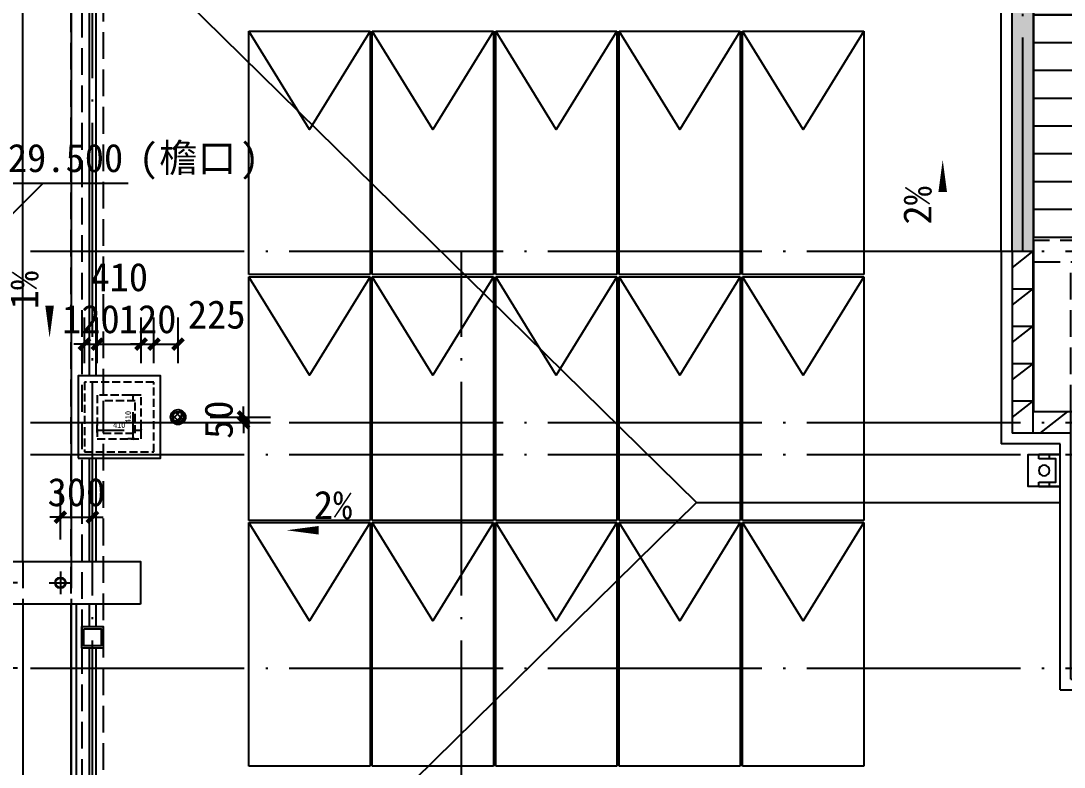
# Model space of a CAD drawing. Extents: x -46233 to 84150, y 109350 to 390860.
# Drawn here: x 7133 to 16890, y 340276 to 347255 of the extents above; entities that cross this region are included whole.
import ezdxf

# ---------------------------------------------------------------- set-up
doc = ezdxf.new("R2010")
doc.units = 0
doc.header["$LTSCALE"] = 1000
doc.header["$MEASUREMENT"] = 0
for name, pattern in [('125-核心筒-RF$0$DASH', [0.35, 0.25, -0.1]), ('3#-轴线$1$DOTE', [2.42, 2, -0.2, 0.02, -0.2]), ('3#楼机房平面$0$DASH', [0.35, 0.25, -0.1]), ('DASH', [0.35, 0.25, -0.1])]:
    doc.linetypes.add(name, pattern=pattern)
doc.layers.get('Defpoints').update_dxf_attribs({"color": 4, "linetype": 'DASH'})
doc.layers.add('125-核心筒-RF$0$A-00-15-4#-PM-TF$0$00-装饰-剖', color=241, linetype='Continuous', lineweight=5)
doc.layers.add('125-核心筒-RF$0$A-00-15-4#-PM-TF$0$00-装饰-看', color=46, linetype='Continuous', lineweight=5)
for name, color, linetype in [('125-核心筒-RF$0$A-00-HX-113-wall-01Y$0$HRAL', 31, 'Continuous'), ('125-核心筒-RF$0$A-COLU-CONC-HATC', 204, 'Continuous'), ('125-核心筒-RF$0$A-DOOR', 51, 'Continuous'), ('125-核心筒-RF$0$A-FLOR-STRS', 51, 'Continuous'), ('125-核心筒-RF$0$A-ROOF', 241, 'Continuous'), ('125-核心筒-RF$0$A-WALL-BLOK', 131, 'Continuous'), ('125-核心筒-RF$0$A-WALL-CONC', 9, 'Continuous'), ('125-核心筒-RF$0$A-WALL-INSL', 241, 'Continuous'), ('125-核心筒-RF$0$D2C4-RF-LDT$0$A-DOOR', 51, 'Continuous'), ('125-核心筒-RF$0$EQUIP_消防', 7, 'Continuous'), ('125-核心筒-RF$0$EQUIP_灭火器', 7, 'Continuous'), ('125-核心筒-RF$0$P-FIRE-FH', 1, 'Continuous'), ('125-核心筒-RF$0$PIPE-消防', 1, 'Continuous'), ('3#-轴线$1$A-ANNO-DOTE', 10, '3#-轴线$1$DOTE'), ('3#楼机房平面$0$A-00-HX-113-wall-01Y$0$HRAL', 31, 'Continuous'), ('3#楼机房平面$0$A-COLU-STEL', 11, 'Continuous'), ('3#楼机房平面$0$A-DRAN-SYMB', 243, 'Continuous'), ('3#楼机房平面$0$A-FLOR-HRAL', 71, 'Continuous'), ('3#楼机房平面$0$A-FLOR-UNDR', 177, 'Continuous'), ('3#楼机房平面$0$A-ROOF', 241, 'Continuous'), ('A-ANNO-DIMS', 3, 'Continuous'), ('A-ANNO-LEVL', 3, 'Continuous'), ('A-ANNO-SYMB', 3, 'Continuous'), ('A-ANNO-TEXT', 255, 'Continuous'), ('A-DRAN-SYMB', 243, 'Continuous'), ('A-WALL-INSL', 241, 'Continuous'), ('GF-光伏组件', 3, 'Continuous')]:
    doc.layers.add(name, color=color, linetype=linetype)
doc.styles.add('3#楼机房平面$0$_TCH_DIM_T3', font='')
doc.styles.add('_TCH_DIM', font='')
doc.styles.add('_TCH_DIM_T3', font='')
doc.styles.get('3#楼机房平面$0$_TCH_DIM_T3').set_extended_font_data('SimSun')
doc.styles.get('_TCH_DIM').set_extended_font_data('SimSun')
doc.styles.get('_TCH_DIM_T3').set_extended_font_data('SimSun')
doc.dimstyles.new('3#楼机房平面$0$_TCH_ARCH&&20', dxfattribs={"dimtxt": 52.869198, "dimasz": 20, "dimexe": 50, "dimexo": 60, "dimgap": 20, "dimtad": 1, "dimdec": 0, "dimzin": 0, "dimdsep": 46, "dimtxsty": '3#楼机房平面$0$_TCH_DIM_T3', "dimblk": '3#楼机房平面$0$_ArchTick', "dimcen": 0.09, "dimclrt": 7, "dimazin": 2, "dimtfac": 1, "dimtdec": 0, "dimtix": 1, "dimtmove": 2, "dimatfit": 3, "dimfxl": 100, "dimtolj": 1, "dimtzin": 0, "dimarcsym": 0})
doc.dimstyles.new('_TCH_ARCH&&100', dxfattribs={"dimtxt": 264.345992, "dimasz": 100, "dimexe": 250, "dimexo": 300, "dimgap": 100, "dimtad": 1, "dimdec": 0, "dimzin": 0, "dimdsep": 46, "dimtxsty": '_TCH_DIM_T3', "dimblk": 'ARCHTICK', "dimcen": 0.09, "dimclrt": 7, "dimazin": 2, "dimtfac": 1, "dimtdec": 0, "dimtix": 1, "dimtmove": 2, "dimatfit": 3, "dimfxl": 100, "dimtolj": 1, "dimtzin": 0, "dimarcsym": 0})
pattern_1 = [(0, (0, 0), (0, 350), []), (37.875, (400, 0), (-169.615, 218.077), []), (90, (400, 0), (-450, 3e-14), [])]

# ---------------------------------------------------------------- blocks, each defined once
blk = doc.blocks.new('3#-轴线')
at = {"layer": '3#-轴线$1$A-ANNO-DOTE'}
for points in [[(0, -16100), (0, 5500)], [(8700, -3200), (8700, 5500)], [(-3000, -3200), (45757.3, -3200)], [(3450, -16100), (3450, -3200)], [(-3000, -4800), (45757.3, -4800)], [(-3000, -5100), (45757.3, -5100)], [(-3000, -7100), (45757.3, -7100)]]:
    blk.add_lwpolyline(points, dxfattribs=at)
blk = doc.blocks.new('125-核心筒-RF$0$2-4#标准层核心筒$0$$TwtSys$00000434')
for p, q in [((-0.5, 0.5), (-0.5, -0.5)), ((-0.5, -0.5), (0.5, 0.5)), ((0.5, 0.5), (-0.5, 0.5)), ((0.5, -0.5), (0.5, 0.5)), ((-0.5, -0.5), (0.5, -0.5))]:
    blk.add_line(p, q)
blk.add_solid([(0.5, -0.5), (0.5, 0.5), (-0.5, -0.5)])
blk = doc.blocks.new('125-核心筒-RF$0$A$C344D27CE')
at = {"linetype": 'ByBlock'}
blk.add_lwpolyline([(1050, 847.6), (50, 847.6)], dxfattribs=at)
at = {"layer": '125-核心筒-RF$0$D2C4-RF-LDT$0$A-DOOR', "linetype": 'ByBlock'}
for p, q in [((1070, 847.6), (30, 847.6)), ((1070, 697.6), (30, 697.6)), ((1070, 527.6), (30, 527.6)), ((1070, 357.6), (30, 357.6)), ((1070, 187.6), (30, 187.6))]:
    blk.add_line(p, q, dxfattribs=at)
for points in [[(30, 0), (0, 0), (0, 847.6), (30, 847.6)], [(1070, 0), (1100, 0), (1100, 847.6), (1070, 847.6)]]:
    blk.add_lwpolyline(points, close=True, dxfattribs=at)
for points in [[(30, 0), (30, 847.6)], [(1070, 847.6), (1070, 0)]]:
    blk.add_lwpolyline(points, dxfattribs=at)
blk = doc.blocks.new('125-核心筒-RF$0$$TwtSys$00000546')
h = blk.add_hatch()
h.set_pattern_fill('ANSI31', color=256, scale=200, style=0)
h.set_pattern_definition([(45, (-38543.802, -6670.83), (-17.67767, 17.67767), [])])
h.paths.add_polyline_path([(-64.9, 173.7), (64.9, 173.7), (64.9, 43.9), (-64.9, 43.9)])
for points in [[(0, 343.6), (-198.4, 0), (198.4, 0)], [(-64.9, 173.7), (64.9, 173.7), (64.9, 43.9), (-64.9, 43.9)]]:
    blk.add_lwpolyline(points, close=True)
blk = doc.blocks.new('125-核心筒-RF$0$$DorLib2D$00000009')
for p, q in [((0.4129, 0.9053), (0.4129, 0.0807)), ((0.4541, 0.9053), (0.4129, 0.9053)), ((0.4541, 0.0807), (0.4541, 0.9053)), ((0.4129, 0.7822), (0.378, 0.7822)), ((0.489, 0.7822), (0.4541, 0.7822)), ((0.4129, 0.6235), (0.378, 0.6235)), ((0.489, 0.6235), (0.4541, 0.6235)), ((-0.4941, 0.0807), (-0.4529, 0.0807)), ((-0.4941, -0.0018), (-0.4941, 0.0807)), ((-0.4529, 0.0807), (-0.4529, 0.0395)), ((-0.4529, 0.0395), (-0.4117, 0.0395)), ((-0.4117, 0.0395), (-0.4117, -0.0018)), ((0.4129, 0.0807), (0.4541, 0.0807)), ((0.4541, 0.0395), (0.4129, 0.0395)), ((0.4129, 0.0395), (0.4129, -0.0018)), ((0.4953, 0.0807), (0.4541, 0.0807)), ((0.4541, 0.0807), (0.4541, 0.0395)), ((0.4953, -0.0018), (0.4953, 0.0807)), ((-0.4941, -0.0018), (-0.4941, -0.0018)), ((-0.4117, -0.0018), (-0.4941, -0.0018)), ((0.4129, -0.0018), (0.4953, -0.0018)), ((0.4953, -0.0018), (0.4953, -0.0018))]:
    blk.add_line(p, q)
at = {"lineweight": 13}
for p, q in [((0.378, 0.7822), (0.378, 0.6235)), ((0.489, 0.7822), (0.489, 0.6235))]:
    blk.add_line(p, q, dxfattribs=at)
blk.add_arc((0.3716, 0.0817), 0.8246, 87.13397, 180.07167, dxfattribs=at)
blk = doc.blocks.new('125-核心筒-RF$0$$TCHSYS$WIN2D')
for p, q in [((-0.5, 0.5), (0.5, 0.5)), ((-0.5, 0.5), (-0.5, -0.5)), ((0.5, 0.5), (0.5, -0.5)), ((0.5, 0.1667), (-0.5, 0.1667)), ((0.5, -0.1667), (-0.5, -0.1667)), ((-0.5, -0.5), (0.5, -0.5))]:
    blk.add_line(p, q)
blk = doc.blocks.new('125-核心筒-RF$0$$DorLib2D$00000116')
at = {"color": 0}
for p, q in [((-0.5, 0), (-0.1464, 0.3536)), ((0.5, 0), (0.1464, 0.3536))]:
    blk.add_line(p, q, dxfattribs=at)
for centre, start, end in [((-0.5, 0), 0, 45), ((0.5, 0), 135, 180)]:
    blk.add_arc(centre, 0.5, start, end, dxfattribs=at)
blk = doc.blocks.new('125-核心筒-RF$0$$ATTACHMENT$00000214')
h = blk.add_hatch()
h.set_pattern_fill('ANSI31', color=256, scale=200, style=0)
h.set_pattern_definition([(45, (-38543.802, -6842.639), (-17.67767, 17.67767), [])])
h.paths.add_polyline_path([(-64.9, 1.9), (64.9, 1.9), (64.9, -127.9), (-64.9, -127.9)])
for points in [[(0, 171.8), (-198.4, -171.8), (198.4, -171.8)], [(-64.9, 1.9), (64.9, 1.9), (64.9, -127.9), (-64.9, -127.9)]]:
    blk.add_lwpolyline(points, close=True)
blk = doc.blocks.new('125-核心筒-RF$0$$DorLib2D$00000001')
for p, q in [((0.45, 0.975), (0.5, 0.975)), ((0.45, 0), (0.45, 0.975)), ((0.5, 0), (0.5, 0.975)), ((0.5, 0), (0.45, 0))]:
    blk.add_line(p, q)
at = {"lineweight": 13}
blk.add_arc((0.475, 0), 0.975, 91.46928, 180, dxfattribs=at)
blk = doc.blocks.new('125-核心筒-RF')
at = {"layer": '125-核心筒-RF$0$A-COLU-CONC-HATC'}
for points in [[(2950, 5084.3), (3150, 5084.3), (3150, 5950), (2950, 6150)], [(3801, 5950), (3801, 6150), (2950, 6150), (3150, 5950)], [(3801, 5950), (3950, 5950), (3950, 6150), (3801, 6150)], [(5950, 6150), (4950, 6150), (4950, 5950), (5750, 5950)], [(5750, 5550), (5950, 5550), (5950, 6150), (5750, 5950)], [(5750, 3950), (5950, 3950), (5950, 5550), (5750, 5550)], [(3150, 2350), (3150, 5084.3), (2950, 5084.3), (2950, 2350)], [(5950, 3350), (5950, 3950), (5750, 3950), (5750, 3350)], [(3500, -1650), (3700, -1450), (3700, 650), (3500, 850)], [(5850, 650), (5850, 850), (3500, 850), (3700, 650)], [(5900, 650), (6100, 850), (5850, 850), (5850, 650)], [(5900, 650), (5900, 400), (6100, 400), (6100, 850)], [(6100, -1650), (6100, -600), (5900, -600), (5900, -1450)], [(3700, -1450), (3500, -1650), (6100, -1650), (5900, -1450)]]:
    blk.add_hatch(color=256, dxfattribs=at).paths.add_polyline_path(points)
h = blk.add_hatch(dxfattribs=at)
h.set_pattern_fill('空心砖', color=256, scale=100, style=0)
h.set_pattern_definition(pattern_1)
h.paths.add_polyline_path([(5950, 5650), (5950, 5450), (6550, 5450), (6750, 5650)])
h = blk.add_hatch(dxfattribs=at)
h.set_pattern_fill('空心砖', color=256, scale=100, style=0)
h.set_pattern_definition(pattern_1)
h.paths.add_polyline_path([(6550, 5450), (6550, 5350), (6750, 5350), (6750, 5650)])
h = blk.add_hatch(dxfattribs=at)
h.set_pattern_fill('空心砖', color=256, scale=100, style=0)
h.set_pattern_definition(pattern_1)
h.paths.add_polyline_path([(6750, 3750), (6750, 4050), (6550, 4050), (6550, 3950)])
h = blk.add_hatch(dxfattribs=at)
h.set_pattern_fill('空心砖', color=256, scale=100, style=0)
h.set_pattern_definition(pattern_1)
h.paths.add_polyline_path([(5950, 3950), (5950, 3750), (6750, 3750), (6550, 3950)])
h = blk.add_hatch(dxfattribs=at)
h.set_pattern_fill('空心砖', color=256, scale=100, style=0)
h.set_pattern_definition(pattern_1)
h.paths.add_polyline_path([(3150, 2350), (2950, 2350), (2950, 650), (3150, 850)])
h = blk.add_hatch(dxfattribs=at)
h.set_pattern_fill('空心砖', color=256, scale=100, style=0)
h.set_pattern_definition(pattern_1)
h.paths.add_polyline_path([(5750, 2350), (5750, 2150), (5950, 2150), (5950, 2350)])
h = blk.add_hatch(dxfattribs=at)
h.set_pattern_fill('空心砖', color=256, scale=100, style=0)
h.set_pattern_definition(pattern_1)
h.paths.add_polyline_path([(5950, 850), (5950, 1050), (5750, 1050), (5750, 850)])
h = blk.add_hatch(dxfattribs=at)
h.set_pattern_fill('空心砖', color=256, scale=100, style=0)
h.set_pattern_definition(pattern_1)
h.paths.add_polyline_path([(3500, 650), (3500, 850), (3150, 850), (2950, 650)])
at = {"layer": '125-核心筒-RF$0$A-00-15-4#-PM-TF$0$00-装饰-剖'}
for points in [[(3279.9, 7270), (3279.9, 7300), (3249.9, 7300), (3249.9, 7270)], [(3379.9, 7270), (3379.9, 7300), (3349.9, 7300), (3349.9, 7270)], [(3479.9, 7270), (3479.9, 7300), (3449.9, 7300), (3449.9, 7270)], [(3579.9, 7270), (3579.9, 7300), (3549.9, 7300), (3549.9, 7270)], [(3679.9, 7270), (3679.9, 7300), (3649.9, 7300), (3649.9, 7270)], [(3779.9, 7270), (3779.9, 7300), (3749.9, 7300), (3749.9, 7270)], [(3879.9, 7270), (3879.9, 7300), (3849.9, 7300), (3849.9, 7270)], [(3949.9, 7300), (3999.9, 7300), (3999.9, 7250), (3949.9, 7250)], [(4114.9, 7270), (4114.9, 7300), (4084.9, 7300), (4084.9, 7270)], [(4214.9, 7270), (4214.9, 7300), (4184.9, 7300), (4184.9, 7270)], [(4314.9, 7270), (4314.9, 7300), (4284.9, 7300), (4284.9, 7270)], [(4414.9, 7270), (4414.9, 7300), (4384.9, 7300), (4384.9, 7270)], [(4514.9, 7270), (4514.9, 7300), (4484.9, 7300), (4484.9, 7270)], [(4584.9, 7270), (4584.9, 7300), (4614.9, 7300), (4614.9, 7270)], [(4684.9, 7270), (4684.9, 7300), (4714.9, 7300), (4714.9, 7270)], [(4784.9, 7270), (4784.9, 7300), (4814.9, 7300), (4814.9, 7270)], [(4884.9, 7270), (4884.9, 7300), (4914.9, 7300), (4914.9, 7270)], [(4984.9, 7270), (4984.9, 7300), (5014.9, 7300), (5014.9, 7270)], [(5084.9, 7270), (5084.9, 7300), (5114.9, 7300), (5114.9, 7270)], [(5249.9, 7300), (5199.9, 7300), (5199.9, 7250), (5249.9, 7250)], [(5319.9, 7270), (5319.9, 7300), (5349.9, 7300), (5349.9, 7270)], [(5419.9, 7270), (5419.9, 7300), (5449.9, 7300), (5449.9, 7270)], [(5519.9, 7270), (5519.9, 7300), (5549.9, 7300), (5549.9, 7270)], [(5619.9, 7270), (5619.9, 7300), (5649.9, 7300), (5649.9, 7270)], [(5719.9, 7270), (5719.9, 7300), (5749.9, 7300), (5749.9, 7270)], [(5819.9, 7270), (5819.9, 7300), (5849.9, 7300), (5849.9, 7270)], [(5919.9, 7270), (5919.9, 7300), (5949.9, 7300), (5949.9, 7270)], [(2429.9, 6020), (2429.9, 6050), (2399.9, 6050), (2399.9, 6020)], [(7100, 6020), (7100, 6050), (7070, 6050), (7070, 6020)], [(2429.9, 5920), (2429.9, 5950), (2399.9, 5950), (2399.9, 5920)], [(7100, 5920), (7100, 5950), (7070, 5950), (7070, 5920)], [(2429.9, 5820), (2429.9, 5850), (2399.9, 5850), (2399.9, 5820)], [(7100, 5820), (7100, 5850), (7070, 5850), (7070, 5820)]]:
    blk.add_lwpolyline(points, close=True, dxfattribs=at)
at = {"layer": '125-核心筒-RF$0$A-00-15-4#-PM-TF$0$00-装饰-看', "color": 251}
for points in [[(5949.9, 7300), (3249.9, 7300)], [(5949.9, 7250), (3249.9, 7250)], [(2499.9, 5750), (2499.9, 7200), (7000, 7200), (7000, 5750)], [(2400, 6050), (2400, 5750)], [(2450, 6050), (2450, 5750)], [(7050, 6050), (7050, 5750)], [(7100, 6050), (7100, 5750)]]:
    blk.add_lwpolyline(points, dxfattribs=at)
at = {"layer": '125-核心筒-RF$0$A-00-HX-113-wall-01Y$0$HRAL'}
blk.add_lwpolyline([(6800, 7299.2), (6800, 7500), (6880, 7500), (6880, 7400), (7120, 7400), (7120, 7500), (7200, 7500), (7200, 7150), (7100, 7150)], dxfattribs=at)
at = {"layer": '125-核心筒-RF$0$A-DOOR'}
for p, q in [((6550, 4050), (6550, 5350)), ((6850, 4050), (6850, 5350)), ((5750, 2150), (5750, 1050)), ((6050, 2150), (6050, 1050))]:
    blk.add_line(p, q, dxfattribs=at)
at = {"layer": '125-核心筒-RF$0$A-FLOR-STRS'}
for p, q in [((5750, 5950), (3150, 5950)), ((3150, 5950), (3150, 4560)), ((5750, 4560), (5750, 5950)), ((4560, 4620), (4340, 4620)), ((4340, 4620), (4340, 2420)), ((4560, 2480), (4560, 4620)), ((3150, 4560), (3150, 2480)), ((4400, 4560), (3150, 4560)), ((3150, 4560), (5750, 4560)), ((4400, 4560), (4400, 2480)), ((4500, 4560), (4400, 4560)), ((4400, 4560), (4400, 2480)), ((4500, 2480), (4500, 4560)), ((4500, 4560), (5750, 4560)), ((4500, 2480), (4500, 4560)), ((5750, 2480), (5750, 4560)), ((4400, 4300), (3150, 4300)), ((4500, 4300), (5750, 4300)), ((4400, 4040), (3150, 4040)), ((4500, 4040), (5750, 4040)), ((4400, 3780), (3150, 3780)), ((4500, 3780), (5750, 3780)), ((4400, 3520), (3150, 3520)), ((4500, 3520), (5750, 3520)), ((4400, 3260), (3150, 3260)), ((4500, 3260), (5750, 3260)), ((4400, 3000), (3150, 3000)), ((4500, 3000), (5750, 3000)), ((4400, 2740), (3150, 2740)), ((4500, 2740), (5750, 2740)), ((4400, 2480), (3150, 2480)), ((4400, 2480), (5750, 2480)), ((4500, 2450), (4400, 2450)), ((4500, 2480), (5750, 2480)), ((4500, 2480), (4560, 2480)), ((5750, 2480), (5750, 2420)), ((4340, 2420), (4860, 2420)), ((4340, 2420), (4340, 850)), ((4340, 2420), (5750, 2420)), ((4600, 2420), (4600, 850)), ((4860, 2420), (4860, 850)), ((4340, 850), (4860, 850))]:
    blk.add_line(p, q, dxfattribs=at)
at = {"layer": '125-核心筒-RF$0$A-FLOR-STRS', "linetype": '125-核心筒-RF$0$DASH'}
blk.add_lwpolyline([(5750, 4580, 0.414214), (4560, 5770), (4340, 5770, 0.414214), (3150, 4580)], format="xyb", dxfattribs=at)
at = {"layer": '125-核心筒-RF$0$A-FLOR-STRS'}
blk.add_lwpolyline([(6050, 950), (6850, 950), (6850, 3650), (6050, 3650)], close=True, dxfattribs=at)
at = {"layer": '125-核心筒-RF$0$A-ROOF'}
blk.add_lwpolyline([(9369.1, 9405.6), (8469.1, 9405.6), (8469.1, 7305.6), (9369.1, 7305.6)], close=True, dxfattribs=at)
at = {"layer": '125-核心筒-RF$0$A-ROOF', "linetype": '125-核心筒-RF$0$DASH'}
for points in [[(5950, 5650), (8469.1, 9305.6)], [(6750, 5650), (9269.1, 9305.6)], [(6750, 3750), (9269.1, 7405.6)]]:
    blk.add_lwpolyline(points, dxfattribs=at)
for points in [[(9269.1, 7405.6), (8469.1, 7405.6), (8469.1, 9305.6), (9269.1, 9305.6)], [(9069.1, 7605.6), (8469.1, 7605.6), (8469.1, 9105.6), (9069.1, 9105.6)]]:
    blk.add_lwpolyline(points, close=True, dxfattribs=at)
at = {"layer": '125-核心筒-RF$0$A-WALL-BLOK'}
for p, q in [((3250, 7300), (2400, 7300)), ((2400, 7300), (2400, 6050)), ((3250, 7200), (3250, 7300)), ((5949.9, 7300), (7100, 7300)), ((5949.9, 7300), (5949.9, 7200)), ((7100, 7300), (7099.8, 6050)), ((3250, 7200), (2500, 7200)), ((2500, 7200), (2500, 6050)), ((5949.9, 7200), (6999.9, 7200)), ((6999.9, 7200), (6999.8, 6050)), ((2500, 6050), (2400, 6050)), ((7099.8, 6050), (6999.8, 6050)), ((3150, 5375.8), (3596.6, 5950)), ((3150, 5050), (3850, 5950)), ((5950, 5650), (6750, 5650)), ((6750, 5350), (6750, 5650)), ((5950, 5450), (6550, 5450)), ((6550, 5450), (6550, 5350)), ((6550, 5350), (6750, 5350)), ((6750, 4050), (6550, 4050)), ((6550, 4050), (6550, 3950)), ((6750, 3750), (6750, 4050)), ((5950, 3950), (6550, 3950)), ((5950, 3750), (6750, 3750)), ((5750, 3350), (5950, 3350)), ((2950, 2350), (2950, 650)), ((3150, 2350), (3150, 850)), ((5750, 2350), (5750, 2150)), ((5950, 2350), (5750, 2350)), ((5950, 2150), (5950, 2350)), ((5750, 2150), (5950, 2150)), ((5950, 1050), (5750, 1050)), ((5750, 1050), (5750, 850)), ((5950, 850), (5950, 1050)), ((3500, 850), (3150, 850)), ((3500, 650), (2950, 650))]:
    blk.add_line(p, q, dxfattribs=at)
at = {"layer": '125-核心筒-RF$0$A-WALL-CONC'}
for p, q in [((2950, 5084.3), (2950, 6150)), ((3801, 6150), (2950, 6150)), ((3950, 6150), (3801, 6150)), ((3950, 5950), (3950, 6150)), ((5950, 6150), (4950, 6150)), ((4950, 6150), (4950, 5950)), ((5950, 5550), (5950, 6150)), ((3150, 5084.3), (3150, 5950)), ((3801, 5950), (3150, 5950)), ((3801, 5950), (3950, 5950)), ((4950, 5950), (5750, 5950)), ((5750, 5550), (5750, 5950)), ((5750, 3950), (5750, 5550)), ((5950, 3950), (5950, 5550)), ((2950, 2350), (2950, 5084.3)), ((3150, 2350), (3150, 5084.3)), ((5750, 3350), (5750, 3950)), ((5950, 3350), (5950, 3950)), ((5750, 3350), (5950, 3350)), ((2950, 2350), (3150, 2350)), ((3500, -1650), (3500, 850)), ((5850, 850), (3500, 850)), ((6100, 850), (5850, 850)), ((6100, 400), (6100, 850)), ((3700, -1450), (3700, 650)), ((5850, 650), (3700, 650)), ((5900, 650), (5850, 650)), ((5900, 650), (5900, 400)), ((5900, 400), (6100, 400)), ((6100, -600), (5900, -600)), ((5900, -600), (5900, -1450)), ((6100, -1650), (6100, -600)), ((3700, -1450), (5900, -1450)), ((3500, -1650), (6100, -1650))]:
    blk.add_line(p, q, dxfattribs=at)
at = {"layer": '125-核心筒-RF$0$A-WALL-INSL'}
for p, q in [((2850, 5084.3), (2850, 6250)), ((3801, 6250), (2850, 6250)), ((3950, 6250), (3801, 6250)), ((3950, 6250), (3950, 6150)), ((4950, 6250), (4950, 6150)), ((6050, 6250), (4950, 6250)), ((6050, 5750), (6050, 6250)), ((6050, 5750), (6850, 5750)), ((6850, 5350), (6850, 5750)), ((6850, 5350), (6750, 5350)), ((2850, 2350), (2850, 5084.3)), ((6850, 4050), (6750, 4050)), ((6850, 3650), (6850, 4050)), ((6050, 3650), (6850, 3650)), ((6050, 3350), (6050, 3650)), ((2850, 2350), (2850, 550)), ((6050, 2350), (5950, 2350)), ((6050, 2350), (6050, 2150)), ((6050, 2150), (5950, 2150)), ((6050, 1050), (5950, 1050)), ((6050, 1050), (6050, 950)), ((6200, 950), (6050, 950)), ((6200, 400), (6200, 950)), ((3400, 550), (2850, 550)), ((3400, -1750), (3400, 550)), ((6200, 400), (6100, 400)), ((6200, -600), (6100, -600)), ((6200, -1750), (6200, -600)), ((3400, -1750), (6200, -1750))]:
    blk.add_line(p, q, dxfattribs=at)
at = {"layer": '125-核心筒-RF$0$PIPE-消防'}
for centre in [(3260, 5840), (3260, 5690)]:
    blk.add_circle(centre, 50, dxfattribs=at)
at = {"layer": 'Defpoints'}
for points in [[(3150, 2250), (5750, 2250), (5750, 2450), (3150, 2450)], [(3500, 2250), (3700, 2250), (3700, 850), (3500, 850)]]:
    blk.add_lwpolyline(points, close=True, dxfattribs=at)
at = {"rotation": 90}
blk.add_blockref('125-核心筒-RF$0$A$C344D27CE', (7047.6, -650), dxfattribs=at)
at = {"layer": '125-核心筒-RF$0$A-DOOR', "zscale": 300}
for name, p, xscale, yscale, rotation in [('125-核心筒-RF$0$$TCHSYS$WIN2D', (4450, 6100), -1000, 300, 180), ('125-核心筒-RF$0$$DorLib2D$00000116', (6700, 4700), 1300, -1300, 90), ('125-核心筒-RF$0$$TCHSYS$WIN2D', (5900, 2850), -1000, 300, 270), ('125-核心筒-RF$0$$DorLib2D$00000001', (5900, 1600), -1100, 1100, 270), ('125-核心筒-RF$0$$DorLib2D$00000009', (6050, -100), 1000, -1000, 90)]:
    blk.add_blockref(name, p, dxfattribs=dict(at, xscale=xscale, yscale=yscale, rotation=rotation))
at = {"layer": '125-核心筒-RF$0$EQUIP_消防', "linetype": 'ByBlock', "rotation": 232.1250163566028}
for p in [(3788.6, 5591.2), (3545, 5278)]:
    blk.add_blockref('125-核心筒-RF$0$$ATTACHMENT$00000214', p, dxfattribs=at)
at = {"layer": '125-核心筒-RF$0$EQUIP_灭火器', "xscale": -1}
for p in [(4601.6, -1450), (4998.3, -1450)]:
    blk.add_blockref('125-核心筒-RF$0$$TwtSys$00000546', p, dxfattribs=at)
at = {"layer": '125-核心筒-RF$0$P-FIRE-FH', "extrusion": (0, 0, -1), "xscale": 699.9999999999999, "yscale": 199.9999999999998, "zscale": -699.9999999999999, "rotation": 127.8749836433972}
blk.add_blockref('125-核心筒-RF$0$2-4#标准层核心筒$0$$TwtSys$00000434', (-3452.2, 5601.5), dxfattribs=at)
blk = doc.blocks.new('3#楼机房平面$0$A$C38F52E6E')
at = {"layer": ''}
for p, q in [((-150, -100), (-110, -100)), ((110, -100), (150, -100)), ((-150, -200), (-110, -200)), ((110, -200), (150, -200))]:
    blk.add_line(p, q, dxfattribs=at)
at = {"layer": '3#楼机房平面$0$A-DRAN-SYMB'}
for points in [[(-150, 0), (-150, -300), (150, -300), (150, 0)], [(-150, -200), (-150, 0), (150, 0), (150, -200)], [(-110, -200), (-110, -40), (110, -40), (110, -200)]]:
    blk.add_lwpolyline(points, dxfattribs=at)
blk = doc.blocks.new('3#楼机房平面$0$A$C58184AA4')
at = {"layer": '3#楼机房平面$0$A-DRAN-SYMB'}
blk.add_circle((0, 0), 50, dxfattribs=at)
at = {"layer": '3#楼机房平面$0$A-DRAN-SYMB', "rotation": 90.00000000000001}
blk.add_blockref('3#楼机房平面$0$A$C38F52E6E', (-149.9, 0), dxfattribs=at)
blk = doc.blocks.new('3#楼机房平面$0$A$C317B7CB9')
at = {"layer": '3#楼机房平面$0$A-FLOR-UNDR'}
h = blk.add_hatch(dxfattribs=at)
h.set_pattern_fill('ANSI37', color=252, scale=25)
h.set_pattern_definition([(45, (-30550.538, 51016.675), (-28.0633, 28.0633), []), (135, (-30550.538, 51016.675), (-28.0633, -28.0633), [])])
edge = h.paths.add_edge_path()
edge.add_arc((0, 0), 70, 0, 360)
blk.add_circle((0, 0), 50, dxfattribs=at)
at = {"layer": '3#楼机房平面$0$A-ROOF'}
blk.add_circle((0, 0), 70, dxfattribs=at)
blk = doc.blocks.new('3#楼机房平面$0$_ArchTick')
at = {"color": 0, "linetype": 'ByBlock', "const_width": 0.4}
blk.add_lwpolyline([(-0.5, -0.5), (0.5, 0.5)], dxfattribs=at)
blk = doc.blocks.new('*D875')
at = {"layer": 'Defpoints', "color": 0, "lineweight": -2, "transparency": 16777216}
for p, q in [((-10405, 2205.1), (-10405, 2277.6)), ((-9995, 2205.1), (-9995, 2277.6)), ((-10405, 2227.6), (-9995, 2227.6))]:
    blk.add_line(p, q, dxfattribs=at)
at = {"layer": 'Defpoints', "color": 0, "transparency": 16777216}
for p in [(-9995, 2227.6), (-10405, 2145.1), (-9995, 2145.1)]:
    blk.add_point(p, dxfattribs=at)
at = {"layer": 'Defpoints', "color": 0, "lineweight": -2, "transparency": 16777216, "xscale": 20, "yscale": 20, "zscale": 20, "rotation": 180}
blk.add_blockref('3#楼机房平面$0$_ArchTick', (-10405, 2227.6), dxfattribs=at)
at = {"layer": 'Defpoints', "color": 0, "lineweight": -2, "transparency": 16777216, "xscale": 20, "yscale": 20, "zscale": 20}
blk.add_blockref('3#楼机房平面$0$_ArchTick', (-9995, 2227.6), dxfattribs=at)
at = {"layer": 'Defpoints', "color": 7, "transparency": 16777216, "insert": (-10200, 2274.1), "char_height": 52.87, "attachment_point": 5, "style": '3#楼机房平面$0$_TCH_DIM_T3'}
blk.add_mtext('\\A1;410', dxfattribs=at)
blk = doc.blocks.new('*D876')
at = {"layer": 'Defpoints', "color": 0, "lineweight": -2, "transparency": 16777216}
for p, q in [((-10055, 2555.1), (-10120.1, 2555.1)), ((-10070.1, 2145.1), (-10070.1, 2555.1)), ((-10055, 2145.1), (-10120.1, 2145.1))]:
    blk.add_line(p, q, dxfattribs=at)
at = {"layer": 'Defpoints', "color": 0, "transparency": 16777216}
for p in [(-10070.1, 2555.1), (-9995, 2555.1), (-9995, 2145.1)]:
    blk.add_point(p, dxfattribs=at)
at = {"layer": 'Defpoints', "color": 0, "lineweight": -2, "transparency": 16777216, "xscale": 20, "yscale": 20, "zscale": 20}
for p, rotation in [((-10070.1, 2555.1), 90), ((-10070.1, 2145.1), 270)]:
    blk.add_blockref('3#楼机房平面$0$_ArchTick', p, dxfattribs=dict(at, rotation=rotation))
at = {"layer": 'Defpoints', "color": 7, "transparency": 16777216, "insert": (-10116.5, 2350.1), "char_height": 52.87, "attachment_point": 5, "rotation": 90, "style": '3#楼机房平面$0$_TCH_DIM_T3'}
blk.add_mtext('\\A1;410', dxfattribs=at)
blk = doc.blocks.new('A$C1FA52222')
at = {"layer": 'GF-光伏组件'}
for p, q in [((0, -2278), (0, 0)), ((0, 0), (1134, 0)), ((1134, 0), (1134, -2278)), ((1134, -2278), (0, -2278))]:
    blk.add_line(p, q, dxfattribs=at)
blk.add_lwpolyline([(0, -2278), (567, -1358.6), (1134, -2278)], dxfattribs=at)
blk = doc.blocks.new('hythbgyth')
at = {"layer": 'Defpoints'}
blk.add_lwpolyline([(-203.5, 200), (41996.5, 200), (41996.5, -11300), (-203.5, -11300)], close=True, dxfattribs=at)
at = {"layer": 'GF-光伏组件', "rotation": 180}
for p in [(2593.4, -3418), (3747.4, -3418), (4901.4, -3418), (6055.4, -3418), (7209.4, -3418), (2593.4, -5716), (3747.4, -5716), (4901.4, -5716), (6055.4, -5716), (7209.4, -5716), (2593.4, -8014), (3747.4, -8014), (4901.4, -8014), (6055.4, -8014), (7209.4, -8014)]:
    blk.add_blockref('A$C1FA52222', p, dxfattribs=at)
blk = doc.blocks.new('雨水管')
at = {"layer": 'A-DRAN-SYMB'}
for p, q in [((100, 105), (100, -105)), ((-5, 0), (205, 0))]:
    blk.add_line(p, q, dxfattribs=at)
for radius in [50, 45]:
    blk.add_circle((100, 0), radius, dxfattribs=at)
blk = doc.blocks.new('YHHYTG')
blk.add_blockref('雨水管', (-10850, 800))
blk = doc.blocks.new('_ArchTick')
at = {"color": 0, "linetype": 'ByBlock', "const_width": 0.4}
blk.add_lwpolyline([(-0.5, -0.5), (0.5, 0.5)], dxfattribs=at)
blk = doc.blocks.new('*D268')
at = {"layer": 'A-ANNO-DIMS', "color": 0, "lineweight": -2, "transparency": 16777216}
for p, q in [((7102.7, 342000), (6463.5, 342000)), ((6713.5, 341200), (6713.5, 342000)), ((7102.7, 341200), (6463.5, 341200))]:
    blk.add_line(p, q, dxfattribs=at)
at = {"layer": 'Defpoints', "color": 0, "transparency": 16777216}
for p in [(6713.5, 342000), (7402.7, 342000), (7402.7, 341200)]:
    blk.add_point(p, dxfattribs=at)
at = {"layer": 'A-ANNO-DIMS', "color": 0, "lineweight": -2, "transparency": 16777216, "xscale": 100, "yscale": 100, "zscale": 100}
for p, rotation in [((6713.5, 342000), 90), ((6713.5, 341200), 270)]:
    blk.add_blockref('_ArchTick', p, dxfattribs=dict(at, rotation=rotation))
at = {"layer": 'A-ANNO-DIMS', "color": 7, "transparency": 16777216, "insert": (6481.3, 341600), "char_height": 264.35, "attachment_point": 5, "rotation": 90, "style": '_TCH_DIM_T3'}
blk.add_mtext('\\A1;800', dxfattribs=at)
blk = doc.blocks.new('*D269')
at = {"layer": 'A-ANNO-DIMS', "color": 0, "lineweight": -2, "transparency": 16777216}
for p, q in [((7502.7, 342405), (7502.7, 342864)), ((7802.7, 342405), (7802.7, 342864)), ((7502.7, 342614), (7402.7, 342614)), ((7502.7, 342614), (7802.7, 342614)), ((7802.7, 342614), (7902.7, 342614))]:
    blk.add_line(p, q, dxfattribs=at)
at = {"layer": 'Defpoints', "color": 0, "transparency": 16777216}
for p in [(7802.7, 342614), (7502.7, 342105), (7802.7, 342105)]:
    blk.add_point(p, dxfattribs=at)
at = {"layer": 'A-ANNO-DIMS', "color": 0, "lineweight": -2, "transparency": 16777216, "xscale": 100, "yscale": 100, "zscale": 100}
blk.add_blockref('_ArchTick', (7502.7, 342614), dxfattribs=at)
at = {"layer": 'A-ANNO-DIMS', "color": 0, "lineweight": -2, "transparency": 16777216, "xscale": 100, "yscale": 100, "zscale": 100, "rotation": 180}
blk.add_blockref('_ArchTick', (7802.7, 342614), dxfattribs=at)
at = {"layer": 'A-ANNO-DIMS', "color": 7, "transparency": 16777216, "insert": (7652.7, 342846.2), "char_height": 264.35, "attachment_point": 5, "style": '_TCH_DIM_T3'}
blk.add_mtext('\\A1;300', dxfattribs=at)
blk = doc.blocks.new('*D308')
at = {"layer": 'A-ANNO-DIMS', "color": 0, "lineweight": -2, "transparency": 16777216}
for p, q in [((9216.4, 343550.1), (9216.4, 343650.1)), ((8902.7, 343550.1), (9466.4, 343550.1)), ((9216.4, 343500), (9216.4, 343550.1)), ((8902.7, 343500), (9466.4, 343500)), ((9216.4, 343500), (9216.4, 343400))]:
    blk.add_line(p, q, dxfattribs=at)
at = {"layer": 'Defpoints', "color": 0, "transparency": 16777216}
for p in [(8602.7, 343550.1), (9216.4, 343550.1), (8602.7, 343500)]:
    blk.add_point(p, dxfattribs=at)
at = {"layer": 'A-ANNO-DIMS', "color": 0, "lineweight": -2, "transparency": 16777216, "xscale": 100, "yscale": 100, "zscale": 100}
for p, rotation in [((9216.4, 343550.1), 270), ((9216.4, 343500), 90)]:
    blk.add_blockref('_ArchTick', p, dxfattribs=dict(at, rotation=rotation))
at = {"layer": 'A-ANNO-DIMS', "color": 7, "transparency": 16777216, "insert": (8984.2, 343525.1), "char_height": 264.35, "attachment_point": 5, "rotation": 90, "style": '_TCH_DIM_T3'}
blk.add_mtext('\\A1;50', dxfattribs=at)
blk = doc.blocks.new('*D309')
at = {"layer": 'A-ANNO-DIMS', "color": 0, "lineweight": -2, "transparency": 16777216}
for p, q in [((8377.7, 344055.1), (8377.7, 344482.1)), ((8602.7, 344055.1), (8602.7, 344482.1)), ((8377.7, 344232.1), (8602.7, 344232.1))]:
    blk.add_line(p, q, dxfattribs=at)
at = {"layer": 'Defpoints', "color": 0, "transparency": 16777216}
for p in [(8602.7, 344232.1), (8377.7, 343755.1), (8602.7, 343755.1)]:
    blk.add_point(p, dxfattribs=at)
at = {"layer": 'A-ANNO-DIMS', "color": 0, "lineweight": -2, "transparency": 16777216, "xscale": 100, "yscale": 100, "zscale": 100, "rotation": 180}
blk.add_blockref('_ArchTick', (8377.7, 344232.1), dxfattribs=at)
at = {"layer": 'A-ANNO-DIMS', "color": 0, "lineweight": -2, "transparency": 16777216, "xscale": 100, "yscale": 100, "zscale": 100}
blk.add_blockref('_ArchTick', (8602.7, 344232.1), dxfattribs=at)
at = {"layer": 'A-ANNO-DIMS', "color": 7, "transparency": 16777216, "insert": (8964.8, 344507.1), "char_height": 264.35, "attachment_point": 5, "style": '_TCH_DIM_T3'}
blk.add_mtext('\\A1;225', dxfattribs=at)
blk = doc.blocks.new('*D310')
at = {"layer": 'A-ANNO-DIMS', "color": 0, "lineweight": -2, "transparency": 16777216}
for p, q in [((8257.7, 344055.1), (8257.7, 344482.1)), ((8377.7, 344055.1), (8377.7, 344482.1)), ((8257.7, 344232.1), (8157.7, 344232.1)), ((8257.7, 344232.1), (8377.7, 344232.1)), ((8377.7, 344232.1), (8477.7, 344232.1))]:
    blk.add_line(p, q, dxfattribs=at)
at = {"layer": 'Defpoints', "color": 0, "transparency": 16777216}
for p in [(8377.7, 344232.1), (8257.7, 343755.1), (8377.7, 343755.1)]:
    blk.add_point(p, dxfattribs=at)
at = {"layer": 'A-ANNO-DIMS', "color": 0, "lineweight": -2, "transparency": 16777216, "xscale": 100, "yscale": 100, "zscale": 100}
blk.add_blockref('_ArchTick', (8257.7, 344232.1), dxfattribs=at)
at = {"layer": 'A-ANNO-DIMS', "color": 0, "lineweight": -2, "transparency": 16777216, "xscale": 100, "yscale": 100, "zscale": 100, "rotation": 180}
blk.add_blockref('_ArchTick', (8377.7, 344232.1), dxfattribs=at)
at = {"layer": 'A-ANNO-DIMS', "color": 7, "transparency": 16777216, "insert": (8317.7, 344464.3), "char_height": 264.35, "attachment_point": 5, "style": '_TCH_DIM_T3'}
blk.add_mtext('\\A1;120', dxfattribs=at)
blk = doc.blocks.new('*D311')
at = {"layer": 'A-ANNO-DIMS', "color": 0, "lineweight": -2, "transparency": 16777216}
for p, q in [((7847.7, 344055.1), (7847.7, 344482.1)), ((8257.7, 344055.1), (8257.7, 344482.1)), ((7847.7, 344232.1), (8257.7, 344232.1))]:
    blk.add_line(p, q, dxfattribs=at)
at = {"layer": 'Defpoints', "color": 0, "transparency": 16777216}
for p in [(8257.7, 344232.1), (7847.7, 343755.1), (8257.7, 343755.1)]:
    blk.add_point(p, dxfattribs=at)
at = {"layer": 'A-ANNO-DIMS', "color": 0, "lineweight": -2, "transparency": 16777216, "xscale": 100, "yscale": 100, "zscale": 100, "rotation": 180}
blk.add_blockref('_ArchTick', (7847.7, 344232.1), dxfattribs=at)
at = {"layer": 'A-ANNO-DIMS', "color": 0, "lineweight": -2, "transparency": 16777216, "xscale": 100, "yscale": 100, "zscale": 100}
blk.add_blockref('_ArchTick', (8257.7, 344232.1), dxfattribs=at)
at = {"layer": 'A-ANNO-DIMS', "color": 7, "transparency": 16777216, "insert": (8052.7, 344857.1), "char_height": 264.35, "attachment_point": 5, "style": '_TCH_DIM_T3'}
blk.add_mtext('\\A1;410', dxfattribs=at)
blk = doc.blocks.new('*D312')
at = {"layer": 'A-ANNO-DIMS', "color": 0, "lineweight": -2, "transparency": 16777216}
for p, q in [((7727.7, 344055.1), (7727.7, 344482.1)), ((7847.7, 344055.1), (7847.7, 344482.1)), ((7727.7, 344232.1), (7627.7, 344232.1)), ((7727.7, 344232.1), (7847.7, 344232.1)), ((7847.7, 344232.1), (7947.7, 344232.1))]:
    blk.add_line(p, q, dxfattribs=at)
at = {"layer": 'Defpoints', "color": 0, "transparency": 16777216}
for p in [(7847.7, 344232.1), (7727.7, 343755.1), (7847.7, 343755.1)]:
    blk.add_point(p, dxfattribs=at)
at = {"layer": 'A-ANNO-DIMS', "color": 0, "lineweight": -2, "transparency": 16777216, "xscale": 100, "yscale": 100, "zscale": 100}
blk.add_blockref('_ArchTick', (7727.7, 344232.1), dxfattribs=at)
at = {"layer": 'A-ANNO-DIMS', "color": 0, "lineweight": -2, "transparency": 16777216, "xscale": 100, "yscale": 100, "zscale": 100, "rotation": 180}
blk.add_blockref('_ArchTick', (7847.7, 344232.1), dxfattribs=at)
at = {"layer": 'A-ANNO-DIMS', "color": 7, "transparency": 16777216, "insert": (7787.7, 344464.3), "char_height": 264.35, "attachment_point": 5, "style": '_TCH_DIM_T3'}
blk.add_mtext('\\A1;120', dxfattribs=at)
blk = doc.blocks.new('3#楼机房平面')
at = {"layer": '3#楼机房平面$0$A-00-HX-113-wall-01Y$0$HRAL'}
blk.add_lwpolyline([(-10000, 600), (-11300, 600), (-11300, 680), (-11200, 680), (-11200, 920), (-11300, 920), (-11300, 1000), (-10000, 1000)], close=True, dxfattribs=at)
for points in [[(9749.3, -4200), (-10350.1, -4200, -0.414214), (-10650.1, -3900), (-10650.1, 600)], [(9749.3, -4150), (-10350.1, -4150, -0.414214), (-10600.1, -3900), (-10600.1, 600)]]:
    blk.add_lwpolyline(points, format="xyb", dxfattribs=at)
at = {"layer": '3#楼机房平面$0$A-COLU-STEL'}
for points in [[(-10549.9, 390), (-10349.9, 390), (-10349.9, 190), (-10549.9, 190)], [(-10529.9, 370), (-10369.9, 370), (-10369.9, 210), (-10529.9, 210)]]:
    blk.add_lwpolyline(points, close=True, dxfattribs=at)
at = {"layer": '3#楼机房平面$0$A-FLOR-HRAL'}
for points in [[(-7335, 7130), (-10480, 7130), (-10480, 2735.1)], [(-7335, 7070), (-10420, 7070), (-10420, 2735.1)], [(-10480, 1965.1), (-10480, 1000)], [(-10420, 1965.1), (-10420, 1000)], [(-10480, 600), (-10480, 390)], [(-10420, 600), (-10420, 390)], [(-10480, 190), (-10480, -4030), (-10100, -4030)], [(-10420, 190), (-10420, -3970), (-10100, -3970)]]:
    blk.add_lwpolyline(points, dxfattribs=at)
at = {"layer": '3#楼机房平面$0$A-ROOF'}
for points in [[(-11099.9, 1000), (-11099.9, 7750), (-2400, 7750)], [(-1950, 7300), (-10650, 7300), (-10650, 1000)], [(-10650, 7300), (-4800, 1550), (-10650, -4200)], [(-4800, 1550), (-1400, 1550)], [(-11100, 600), (-11100, -4650), (9750.1, -4650)], [(-10650, 600), (-10650, -4200), (9750.1, -4200)]]:
    blk.add_lwpolyline(points, dxfattribs=at)
at = {"layer": '3#楼机房平面$0$A-ROOF', "linetype": '3#楼机房平面$0$DASH'}
for points in [[(-1950, 7200), (-10550, 7200), (-10550, -4100), (31450, -4100), (31450, 7200), (22850.1, 7200)], [(-1950, 7000), (-10350, 7000), (-10350, -3900), (31250, -3900), (31250, 7000), (22850.1, 7000)], [(-11099.9, 1000), (-11099.9, 600)], [(-10649.9, 1000), (-10649.9, 600)]]:
    blk.add_lwpolyline(points, dxfattribs=at)
at = {"layer": '3#楼机房平面$0$A-ROOF'}
blk.add_lwpolyline([(-10585, 1965.1), (-9815, 1965.1), (-9815, 2735.1), (-10585, 2735.1)], close=True, dxfattribs=at)
at = {"layer": '3#楼机房平面$0$A-ROOF', "linetype": '3#楼机房平面$0$DASH', "ltscale": 0.3}
for points in [[(-10525, 2025.1), (-9875, 2025.1), (-9875, 2675.1), (-10525, 2675.1)], [(-10405, 2145.1), (-9995, 2145.1), (-9995, 2555.1), (-10405, 2555.1)], [(-10350, 2200.1), (-10050, 2200.1), (-10050, 2500.1), (-10350, 2500.1)]]:
    blk.add_lwpolyline(points, close=True, dxfattribs=at)
at = {"layer": 'Defpoints'}
blk.add_lwpolyline([(-9685.5, 2314.9), (-9628.6, 2323.6), (-9612.7, 2383.5)], dxfattribs=at)
blk.add_circle((-9650, 2350.1), 50, dxfattribs=at)
blk.add_blockref('3#楼机房平面$0$A$C317B7CB9', (-9650, 2350.1))
at = {"xscale": -1}
blk.add_blockref('3#楼机房平面$0$A$C58184AA4', (-1549.9, 1850.1), dxfattribs=at)
at = {"layer": 'Defpoints'}
for p1, p2, distance, picture, middle in [((-9995, 2145.1), (-9995, 2555.1), 75.1, '*D876', (-10116.5, 2350.1)), ((-10405, 2145.1), (-9995, 2145.1), 82.5, '*D875', (-10200, 2274.1))]:
    dim = blk.add_aligned_dim(p1=p1, p2=p2, distance=distance, dimstyle='3#楼机房平面$0$_TCH_ARCH&&20', dxfattribs=at)
    dim.commit()
    dim.dimension.update_dxf_attribs({"geometry": picture, "text_midpoint": middle})

msp = doc.modelspace()

# ---------------------------------------------------------------- linework, layer by layer
at = {"layer": 'A-ANNO-LEVL'}
for p, q in [((6740.4, 345736), (8137, 345736)), ((7040.4, 345436), (7340.4, 345736))]:
    msp.add_line(p, q, dxfattribs=at)
at = {"layer": 'A-ANNO-SYMB'}
for points in [[(15754.5, 345095.4, 0, 0, 0), (15754.5, 345955.4, 0, 80, 0), (15754.5, 345655.4, 0, 0, 0)], [(7401.7, 345151, 0, 0, 0), (7401.7, 344291, 0, 80, 0), (7401.7, 344591, 0, 0, 0)], [(10478.2, 342491, 0, 0, 0), (9618.2, 342491, 0, 80, 0), (9918.2, 342491, 0, 0, 0)], [(15754.5, 340404.6, 0, 0, 0), (15754.5, 339544.6, 0, 80, 0), (15754.5, 339844.6, 0, 0, 0)]]:
    msp.add_lwpolyline(points, format="xyseb", dxfattribs=at)

# ---------------------------------------------------------------- block references
for name, p in [('3#-轴线', (7802.7, 348300)), ('125-核心筒-RF', (13452.7, 342750)), ('3#楼机房平面', (18252.7, 341200)), ('hythbgyth', (7806.2, 348300))]:
    msp.add_blockref(name, p)
at = {"layer": 'A-WALL-INSL'}
msp.add_blockref('YHHYTG', (18252.7, 341200), dxfattribs=at)

# ---------------------------------------------------------------- texts
at = {"layer": 'A-ANNO-TEXT', "color": 7, "style": '_TCH_DIM'}
for s, height, p in [('29.500', 264.35, (7011.2, 345841)), ('(', 264.3, (8237, 345841)), ('檐口', 264.35, (8426, 345841)), (')', 264.3, (9182.1, 345841)), ('2%', 264.35, (9873.2, 342596))]:
    msp.add_text(s, height=height, dxfattribs=at).set_placement(p)
for s, p in [('2%', (15649.5, 345350.4)), ('1%', (7296.7, 344557.8))]:
    msp.add_text(s, height=264.35, rotation=90, dxfattribs=at).set_placement(p)

# ---------------------------------------------------------------- dimensions: what is measured, and where the dimension line sits
at = {"layer": 'A-ANNO-DIMS'}
for base, p1, p2, picture, middle in [((8257.7, 344232.1), (7847.7, 343755.1), (8257.7, 343755.1), '*D311', (8052.7, 344857.1)), ((8602.7, 344232.1), (8377.7, 343755.1), (8602.7, 343755.1), '*D309', (8964.8, 344507.1))]:
    dim = msp.add_linear_dim(base=base, p1=p1, p2=p2, angle=0, dimstyle='_TCH_ARCH&&100', dxfattribs=at)
    dim.commit()
    dim.dimension.update_dxf_attribs({"geometry": picture, "text_midpoint": middle, "dimtype": 129})
for p1, p2, distance, picture, middle in [((7727.7, 343755.1), (7847.7, 343755.1), 477, '*D312', (7787.7, 344464.3)), ((8257.7, 343755.1), (8377.7, 343755.1), 477, '*D310', (8317.7, 344464.3)), ((8602.7, 343500), (8602.7, 343550.1), -613.7, '*D308', (8984.2, 343525.1)), ((7502.7, 342105), (7802.7, 342105), 509, '*D269', (7652.7, 342846.2)), ((7402.7, 341200), (7402.7, 342000), 689.2, '*D268', (6481.3, 341600))]:
    dim = msp.add_aligned_dim(p1=p1, p2=p2, distance=distance, dimstyle='_TCH_ARCH&&100', dxfattribs=at)
    dim.commit()
    dim.dimension.update_dxf_attribs({"geometry": picture, "text_midpoint": middle})

doc.saveas('drawing.dxf')
